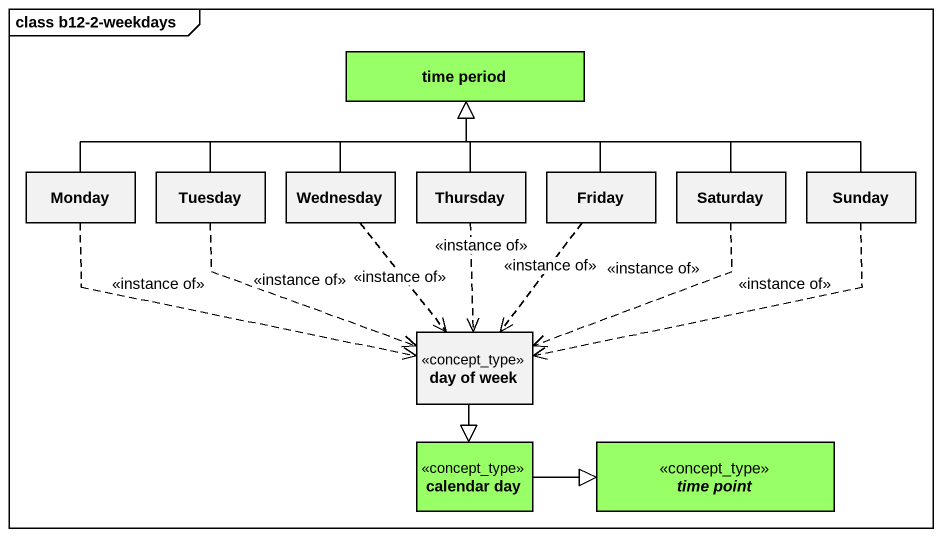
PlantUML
@startuml
mainframe class b12-2-weekdays
hide circle
hide empty members
class "time period" as time_period #99FF66
class Monday
class Tuesday
class Wednesday
class Thursday
class Friday
class Saturday
class Sunday
class "day of week" as day_of_week <<concept_type>>
class "calendar day" as calendar_day <<concept_type>> #99FF66
abstract class "time point" as time_point <<concept_type>> #99FF66
Monday -right-|> time_period
Monday .right.> day_of_week : <<instance of>>
Tuesday -right-|> time_period
Tuesday ..> day_of_week : <<instance of>>
Wednesday -up-|> time_period
Wednesday ..> day_of_week : <<instance of>>
Thursday -up-|> time_period
Thursday ..> day_of_week : <<instance of>>
Friday -up-|> time_period
Friday ..> day_of_week : <<instance of>>
Saturday -left-|> time_period
Saturday ..> day_of_week : <<instance of>>
Sunday -left-|> time_period
Sunday .left.> day_of_week : <<instance of>>
day_of_week --|> calendar_day
calendar_day -right-|> time_point
@enduml
